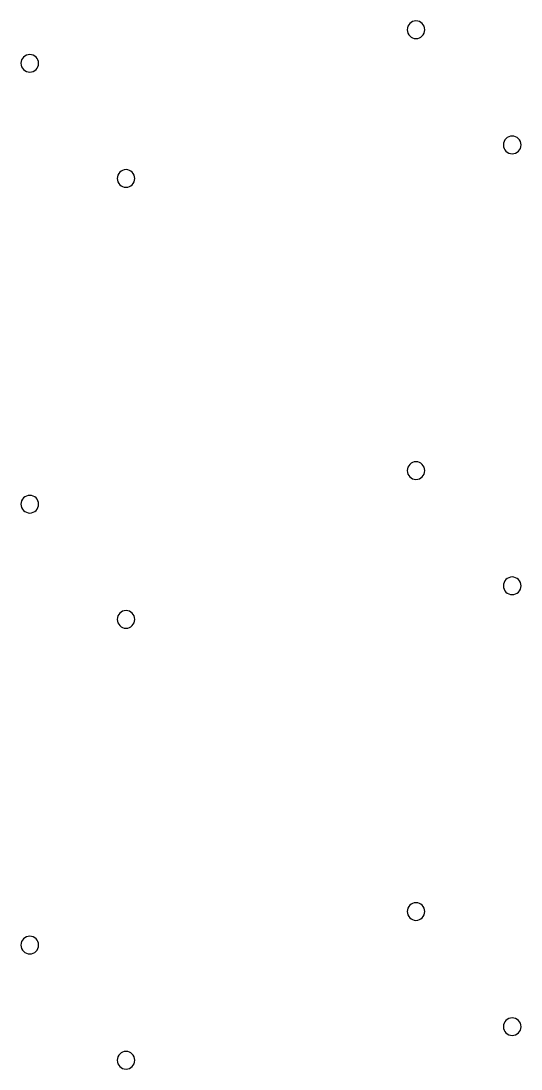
# Model space of a CAD drawing. Extents: x -138 to -52, y -89 to 89.
import ezdxf

# ---------------------------------------------------------------- set-up
doc = ezdxf.new("R2010")
doc.units = 0
doc.header["$MEASUREMENT"] = 0
doc.layers.get('0').update_dxf_attribs({"linetype": 'CONTINUOUS'})

msp = doc.modelspace()

# ---------------------------------------------------------------- linework, layer by layer
for points in [[(-71.82, 87.65, 1), (-68.82, 87.65, 1), (-71.82, 87.65, 1)], [(-137.56, 81.94, 1), (-134.56, 81.94, 1), (-137.56, 81.94, 1)], [(-55.44, 68.06, 1), (-52.44, 68.06, 1), (-55.44, 68.06, 1)], [(-121.18, 62.35, 1), (-118.18, 62.35, 1), (-121.18, 62.35, 1)], [(-71.82, 12.65, 1), (-68.82, 12.65, 1), (-71.82, 12.65, 1)], [(-137.56, 6.94, 1), (-134.56, 6.94, 1), (-137.56, 6.94, 1)], [(-55.44, -6.94, 1), (-52.44, -6.94, 1), (-55.44, -6.94, 1)], [(-121.18, -12.65, 1), (-118.18, -12.65, 1), (-121.18, -12.65, 1)], [(-71.82, -62.35, 1), (-68.82, -62.35, 1), (-71.82, -62.35, 1)], [(-137.56, -68.06, 1), (-134.56, -68.06, 1), (-137.56, -68.06, 1)], [(-55.44, -81.94, 1), (-52.44, -81.94, 1), (-55.44, -81.94, 1)], [(-121.18, -87.65, 1), (-118.18, -87.65, 1), (-121.18, -87.65, 1)]]:
    msp.add_lwpolyline(points, format="xyb", close=True)

doc.saveas('drawing.dxf')
